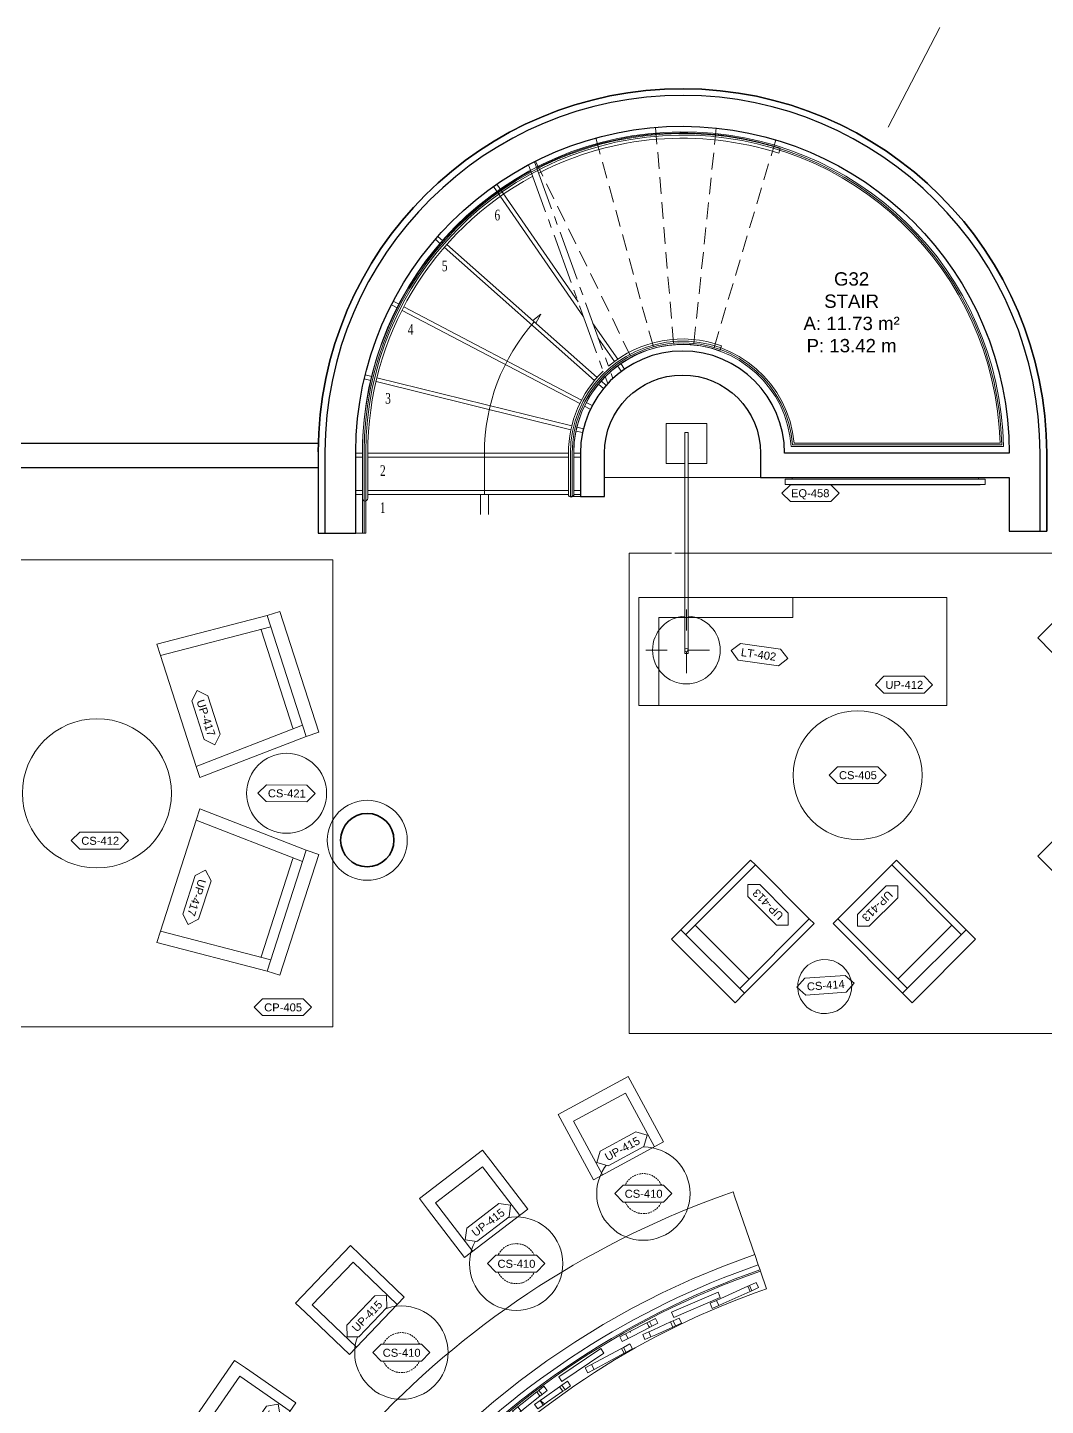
# Model space of a CAD drawing. Header units: centimetres. Extents: x 118932 to 154602, y -32682 to -23521.
# Drawn here: x 135339 to 136103, y -28745 to -27712 of the extents above; entities that cross this region are included whole.
import ezdxf

# ---------------------------------------------------------------- set-up
doc = ezdxf.new("R2010")
doc.units = ezdxf.units.CM
doc.header["$LTSCALE"] = 50
doc.header["$MEASUREMENT"] = 0
for name, pattern in [('CENTER2', [1.125, 0.75, -0.125, 0.125, -0.125]), ('Dash', [6.35, 3.175, -3.175]), ('HIDDEN', [0.375, 0.25, -0.125]), ('IMPORT-HIDDEN _11_', [3.75, 2.5, -1.25])]:
    doc.linetypes.add(name, pattern=pattern)
for name, color, linetype, lineweight, true_color in [('GEN_00_BL_Yazı', 7, 'Continuous', 0, 0x4f5250), ('GEN_00_BL_Ölçü Dış', 7, 'Continuous', 5, 0x766a5e), ('GEN_01_TA_Kolon', 7, 'Continuous', 35, 0xd05d28), ('GEN_01_TA_Merdiven', 7, 'Continuous', 13, 0x816183), ('GEN_02_TF_Aydınlatma', 7, 'Continuous', 9, 0xf6a950), ('GEN_02_TF_Islak Hacim', 7, 'Continuous', 5, 0x007cb0), ('GEN_02_TF_Mobilya', 7, 'Continuous', 5, 0x745e3d), ('GEN_05_ML_Alçıpan_giydirme', 7, 'Continuous', 18, 0x7ebab5), ('GEN_05_ML_Kompozit Panel', 7, 'Continuous', 9, 0x7f8274), ('GEN_06_GR_İnce', 7, 'Continuous', 13, 0xb0b0a9), ('KALACAK DUVARLAR', 7, 'Continuous', 30, 0x005387), ('ÖRÜLECEK DUVARLAR', 7, 'Continuous', 30, 0xfaca30)]:
    doc.layers.add(name, color=color, linetype=linetype, lineweight=lineweight, true_color=true_color)
doc.layers.add('GEN_02_TF_Halı', color=7, linetype='Continuous', lineweight=5, true_color=0x903373, transparency=0.8)
doc.styles.add('ARIAL', font='arial.ttf')
doc.styles.add('Arial_6', font='arial.ttf', dxfattribs={"height": 59.5325})
doc.styles.add('Times', font='times.ttf', dxfattribs={"width": 0.7})

# ---------------------------------------------------------------- blocks, each defined once
blk = doc.blocks.new('A$C2D1B6976')
at = {"layer": 'GEN_01_TA_Merdiven', "linetype": 'IMPORT-HIDDEN _11_', "ltscale": 0.1}
for p, q in [((30277.6, 10683), (30291.5, 10515.1)), ((30323.1, 10682.6), (30305.7, 10514.9)), ((30232.8, 10675.1), (30277.5, 10512.6)), ((30367.7, 10673.7), (30319.7, 10512.2)), ((30187.5, 10657.6), (30261.5, 10506.2))]:
    blk.add_line(p, q, dxfattribs=at)
at = {"layer": 'GEN_01_TA_Merdiven'}
for p, q in [((30371.1, 10667.4), (30370, 10663.6)), ((30158.6, 10640.5), (30219.5, 10552.2)), ((30156.1, 10638.8), (30223.5, 10541.1)), ((30112.4, 10599.1), (30116.1, 10595.7)), ((30114.3, 10601.3), (30118.1, 10598)), ((30119.1, 10593.1), (30231.8, 10493.2)), ((30121.1, 10595.3), (30233.7, 10495.5)), ((30079.4, 10550), (30083.8, 10547.7)), ((30080.8, 10552.7), (30085.2, 10550.4)), ((30088.8, 10548.5), (30222, 10478.6)), ((30087.4, 10545.8), (30220.7, 10475.9)), ((30230.6, 10536.1), (30249.2, 10509.2)), ((30234.6, 10525), (30246.7, 10507.5)), ((30327, 10519.2), (30325.8, 10515.4)), ((30251.4, 10505.9), (30254.3, 10501.8)), ((30059.8, 10497.4), (30064.7, 10496.2)), ((30068.6, 10495.3), (30214.7, 10459.3)), ((30249, 10504.2), (30251.9, 10500)), ((30059.1, 10494.5), (30064, 10493.3)), ((30067.9, 10492.4), (30214, 10456.3)), ((30234.8, 10490.6), (30238.5, 10487.3)), ((30236.7, 10492.9), (30240.5, 10489.6)), ((30225.6, 10476.7), (30230, 10474.4)), ((30224.2, 10474), (30228.6, 10471.7)), ((30217.9, 10455.4), (30222.8, 10454.2)), ((30218.6, 10458.3), (30223.4, 10457.1)), ((30052.7, 10438.8), (30057.7, 10438.8)), ((30052.7, 10435.8), (30057.7, 10435.8)), ((30057.7, 10438.8), (30057.7, 10404.8)), ((30061.7, 10438.8), (30212.2, 10438.8)), ((30061.7, 10438.8), (30061.7, 10405)), ((30061.7, 10435.8), (30212.2, 10435.8)), ((30149.2, 10438.8), (30149.2, 10407.8)), ((30212.2, 10438.8), (30212.2, 10407.8)), ((30216.2, 10438.8), (30221.2, 10438.8)), ((30216.2, 10438.8), (30216.2, 10407.8)), ((30216.2, 10435.8), (30221.2, 10435.8)), ((30052.7, 10410.8), (30057.7, 10410.8)), ((30052.7, 10407.8), (30057.7, 10407.8)), ((30061.7, 10410.8), (30212.2, 10410.8)), ((30061.7, 10407.8), (30212.2, 10407.8)), ((30146.2, 10407.8), (30146.2, 10392.8)), ((30152.2, 10407.8), (30152.2, 10392.8)), ((30216.2, 10410.8), (30221.2, 10410.8)), ((30216.2, 10407.8), (30221.2, 10407.8))]:
    blk.add_line(p, q, dxfattribs=at)
at = {"layer": 'GEN_01_TA_Merdiven', "linetype": 'CENTER2'}
for p, q in [((30182.3, 10655), (30241.7, 10490.9)), ((30186.8, 10657.3), (30245.6, 10494.8))]:
    blk.add_line(p, q, dxfattribs=at)
at = {"layer": 'GEN_01_TA_Merdiven'}
blk.add_lwpolyline([(30185.5, 10538.3), (30187.7, 10536.3), (30191.6, 10542.9)], close=True, dxfattribs=at)
for centre, radius, start, end in [((30297.8, 10438.8), 240.1, 72.2174, 117.0674), ((30297.8, 10438.8), 236.1, 72.197, 117.1901), ((30297.8, 10438.8), 240.1, 118.272, 180), ((30297.8, 10438.8), 236.1, 118.4154, 180), ((30297.8, 10438.8), 148.6, 138.4615, 180), ((30297.8, 10438.8), 85.6, 70.0385, 130.455), ((30297.8, 10438.8), 81.6, 69.8723, 131.5143), ((30297.8, 10438.8), 85.6, 134.0775, 180), ((30297.8, 10438.8), 81.6, 135.3475, 180), ((30059.7, 10404.9), 2, 183.1011, 3.1011), ((30214.2, 10407.8), 2, 180, 0)]:
    blk.add_arc(centre, radius, start, end, dxfattribs=at)
at = {"layer": 'GEN_06_GR_İnce'}
for p, q in [((29734.6, 10446.2), (30024.6, 10446.2)), ((30356.3, 10420.5), (30239.2, 10420.5))]:
    blk.add_line(p, q, dxfattribs=at)
at = {"layer": 'GEN_01_TA_Merdiven', "style": 'Times', "width": 0.7}
for s, p in [('6', (30156.8, 10613.3)), ('5', (30117.3, 10575.2)), ('4', (30091.7, 10527.5)), ('3', (30074.8, 10475.9)), ('2', (30070.9, 10421.7)), ('1', (30070.8, 10393.9))]:
    blk.add_text(s, height=8, dxfattribs=at).set_placement(p)
blk = doc.blocks.new('LEVEL 0_A BLOK_KOLON')
at = {"layer": 'GEN_01_TA_Kolon'}
blk.add_circle((60450.1, 9170.6), 20, dxfattribs=at)
blk = doc.blocks.new('KALACAK DUVARLAR LEVEL 0 A BLOK')
at = {"layer": 'KALACAK DUVARLAR'}
blk.add_lwpolyline([(60959.7, 9402.1), (60959.7, 9460.7, 0.998137), (60413.3, 9461.7, -0.998137), (60959.7, 9460.7)], format="xyb", close=True, dxfattribs=at)
for points in [[(60954.7, 9402.1), (60954.7, 9460.7, 0.998137), (60418.3, 9461.7)], [(60441.5, 9461.7, -0.997962), (60931.6, 9460.7), (60763.1, 9460.7, 1), (60610, 9460.7), (60610, 9428.2), (60628, 9428.2), (60628, 9460.7, -1), (60745.1, 9460.7), (60745.1, 9442.4), (60931.6, 9442.4), (60931.6, 9402.1), (60959.7, 9402.1)]]:
    blk.add_lwpolyline(points, format="xyb", dxfattribs=at)
for points in [[(60413.3, 9461.7), (60413.3, 9400.7), (60418.3, 9400.7)], [(60418.3, 9461.7), (60418.3, 9400.7), (60441.5, 9400.7), (60441.5, 9461.7)]]:
    blk.add_lwpolyline(points, dxfattribs=at)
blk = doc.blocks.new('FFE Tag-Multi-MSD - FFE Tag-Multi-MSD-8152404-TYPE A-01 - FURNITURE PLAN')
blk.add_wipeout([(-8.76, 0), (-6.19, 2.57), (6.19, 2.57), (8.76, 0), (6.19, -2.57), (-6.19, -2.57)]).dxf.layer = 'GEN_00_BL_Yazı'
at = {"layer": 'GEN_00_BL_Yazı'}
for p, q in [((-8.76, 0), (-6.19, 2.57)), ((-8.76, 0), (-6.19, -2.57)), ((6.19, 2.57), (-6.19, 2.57)), ((8.76, 0), (6.19, 2.57)), ((8.76, 0), (6.19, -2.57)), ((-6.19, -2.57), (6.19, -2.57))]:
    blk.add_line(p, q, dxfattribs=at)
blk = doc.blocks.new('CS-410_BanquetteTable_70(R)x75(H)')
at = {"layer": 'GEN_02_TF_Mobilya', "linetype": 'HIDDEN'}
blk.add_circle((7, 10), 150, dxfattribs=at)
at = {"layer": 'GEN_00_BL_Yazı', "xscale": 24.48801272789197, "yscale": 24.48801272789197, "zscale": 24.48801272789197}
blk.add_blockref('FFE Tag-Multi-MSD - FFE Tag-Multi-MSD-8152404-TYPE A-01 - FURNITURE PLAN', (7, 10), dxfattribs=at)
at = {"layer": 'GEN_02_TF_Mobilya'}
blk.add_circle((7, 10), 350, dxfattribs=at)
at = {"layer": 'GEN_00_BL_Yazı', "insert": (-133, 39), "char_height": 60, "attachment_point": 1, "style": 'Arial_6'}
blk.add_mtext('CS-410', dxfattribs=at)
blk = doc.blocks.new('CS-412_CoffeeTable_112(R)x40(H)')
at = {"layer": 'GEN_00_BL_Yazı', "xscale": 24.48801272789169, "yscale": 24.48801272789169, "zscale": 24.48801272789169, "rotation": 270}
blk.add_blockref('FFE Tag-Multi-MSD - FFE Tag-Multi-MSD-8152404-TYPE A-01 - FURNITURE PLAN', (-355, -22), dxfattribs=at)
at = {"layer": 'GEN_02_TF_Mobilya'}
for start, end in [(0, 180), (180, 0)]:
    blk.add_arc((0, 0), 559, start, end, dxfattribs=at)
at = {"layer": 'GEN_00_BL_Yazı', "insert": (-326, 118), "char_height": 60, "attachment_point": 1, "rotation": 270, "style": 'Arial_6'}
blk.add_mtext('CS-412', dxfattribs=at)
blk = doc.blocks.new('CS-421_SideTable_60(R)x60(H)')
at = {"layer": 'GEN_00_BL_Yazı', "xscale": 24.48801272789196, "yscale": 24.48801272789196, "zscale": 24.48801272789196, "rotation": 359.632323102006}
blk.add_blockref('FFE Tag-Multi-MSD - FFE Tag-Multi-MSD-8152404-TYPE A-01 - FURNITURE PLAN', (0, 0), dxfattribs=at)
blk.add_circle((0, 0), 300)
at = {"layer": 'GEN_00_BL_Yazı', "insert": (-140, 30), "char_height": 60, "attachment_point": 1, "rotation": 359.6323, "style": 'Arial_6'}
blk.add_mtext('CS-421', dxfattribs=at)
blk = doc.blocks.new('UP-417_ArmChair')
at = {"layer": 'GEN_02_TF_Mobilya'}
for p, q in [((-526, 502), (-437, 502)), ((-476, -352), (-526, 502)), ((-437, 502), (437, 502)), ((-437, 502), (-387, -352)), ((387, -352), (437, 502)), ((437, 502), (526, 502)), ((526, 502), (476, -352)), ((-387, -275), (387, -275)), ((476, -352), (-476, -352)), ((-476, -352), (-476, -452)), ((476, -452), (476, -352)), ((-476, -452), (476, -452))]:
    blk.add_line(p, q, dxfattribs=at)
at = {"layer": 'GEN_00_BL_Yazı', "xscale": 24.48801272789224, "yscale": 24.48801272789224, "zscale": 24.48801272789224, "rotation": 180}
blk.add_blockref('FFE Tag-Multi-MSD - FFE Tag-Multi-MSD-8152404-TYPE A-01 - FURNITURE PLAN', (-112, 320), dxfattribs=at)
at = {"layer": 'GEN_00_BL_Yazı', "insert": (28, 291), "char_height": 60, "attachment_point": 1, "rotation": 180, "style": 'Arial_6'}
blk.add_mtext('UP-417', dxfattribs=at)
blk = doc.blocks.new('UP-413_LoungeChair')
at = {"layer": 'GEN_02_TF_Mobilya'}
for p, q in [((-337, 419), (-286, 419)), ((-337, -319), (-337, 419)), ((-286, 419), (286, 419)), ((-286, 419), (-286, -319)), ((286, 419), (337, 419)), ((286, -319), (286, 419)), ((337, 419), (337, -319)), ((-286, -219), (286, -219)), ((337, -319), (-337, -319)), ((-337, -319), (-337, -419)), ((337, -419), (337, -319)), ((-337, -419), (337, -419))]:
    blk.add_line(p, q, dxfattribs=at)
at = {"layer": 'GEN_00_BL_Yazı', "xscale": 24.48801272789196, "yscale": 24.48801272789196, "zscale": 24.48801272789196, "rotation": 180}
blk.add_blockref('FFE Tag-Multi-MSD - FFE Tag-Multi-MSD-8152404-TYPE A-01 - FURNITURE PLAN', (-7, 275), dxfattribs=at)
at = {"layer": 'GEN_00_BL_Yazı', "insert": (133, 246), "char_height": 60, "attachment_point": 1, "rotation": 180, "style": 'Arial_6'}
blk.add_mtext('UP-413', dxfattribs=at)
blk = doc.blocks.new('CS-414_SideTable')
at = {"layer": 'GEN_00_BL_Yazı', "xscale": 24.48801272789196, "yscale": 24.48801272789196, "zscale": 24.48801272789196, "rotation": 180}
blk.add_blockref('FFE Tag-Multi-MSD - FFE Tag-Multi-MSD-8152404-TYPE A-01 - FURNITURE PLAN', (-7, -10), dxfattribs=at)
at = {"layer": 'GEN_02_TF_Mobilya'}
for start, end in [(0, 180), (180, 0)]:
    blk.add_arc((0, 0), 203, start, end, dxfattribs=at)
at = {"layer": 'GEN_00_BL_Yazı', "insert": (133, -39), "char_height": 60, "attachment_point": 1, "rotation": 180, "style": 'Arial_6'}
blk.add_mtext('CS-414', dxfattribs=at)
blk = doc.blocks.new('UP-418_LoungeChair')
at = {"layer": 'GEN_02_TF_Mobilya'}
for p, q in [((-349, 400), (-311, 400)), ((-349, -250), (-349, 400)), ((-311, 400), (311, 400)), ((-311, 400), (-311, -250)), ((311, 400), (349, 400)), ((311, -250), (311, 400)), ((349, 400), (349, -250)), ((-311, -150), (311, -150)), ((349, -250), (-349, -250)), ((-349, -250), (-349, -400)), ((349, -400), (349, -250)), ((-349, -400), (349, -400))]:
    blk.add_line(p, q, dxfattribs=at)
at = {"layer": 'GEN_00_BL_Yazı', "xscale": -24.48801272789196, "yscale": 24.48801272789196, "zscale": 24.48801272789196, "rotation": 180}
blk.add_blockref('FFE Tag-Multi-MSD - FFE Tag-Multi-MSD-8152404-TYPE A-01 - FURNITURE PLAN', (27, 135), dxfattribs=at)
at = {"layer": 'GEN_00_BL_Yazı', "insert": (-113, 106), "char_height": 60, "attachment_point": 7, "style": 'Arial_6'}
blk.add_mtext('UP-418', dxfattribs=at)
blk = doc.blocks.new('UP-415_BanquetteChair')
at = {"layer": 'GEN_02_TF_Mobilya'}
for p, q in [((-298, -179), (-298, 279)), ((298, 279), (298, -179)), ((-298, -179), (-298, -279)), ((222, -179), (-222, -179)), ((298, -279), (298, -179)), ((-298, -279), (298, -279))]:
    blk.add_line(p, q, dxfattribs=at)
at = {"layer": 'GEN_00_BL_Yazı', "xscale": 24.48801272789197, "yscale": 24.48801272789197, "zscale": 24.48801272789197, "rotation": 180}
blk.add_blockref('FFE Tag-Multi-MSD - FFE Tag-Multi-MSD-8152404-TYPE A-01 - FURNITURE PLAN', (0, 176), dxfattribs=at)
at = {"layer": 'GEN_02_TF_Mobilya'}
for p, q in [((-298, 279), (298, 279)), ((-222, 279), (-222, -179)), ((222, -179), (222, 279))]:
    blk.add_line(p, q, dxfattribs=at)
at = {"layer": 'GEN_00_BL_Yazı', "insert": (140, 147), "char_height": 60, "attachment_point": 1, "rotation": 180, "style": 'Arial_6'}
blk.add_mtext('UP-415', dxfattribs=at)
blk = doc.blocks.new('UP-412_Chaise_231.14(W)x81.28(D)')
at = {"layer": 'GEN_02_TF_Mobilya'}
blk.add_lwpolyline([(-216, 0), (-216, 66), (-115.5, 66), (-115.5, 81)], dxfattribs=at)
at = {"layer": 'GEN_00_BL_Yazı', "xscale": 2.448801272789196, "yscale": 2.448801272789196, "zscale": 2.448801272789196}
blk.add_blockref('FFE Tag-Multi-MSD - FFE Tag-Multi-MSD-8152404-TYPE A-01 - FURNITURE PLAN', (-32.1, 15.6), dxfattribs=at)
at = {"layer": 'GEN_02_TF_Mobilya'}
blk.add_lwpolyline([(0, 0), (-231, 0), (-231, 81), (0, 81)], close=True, dxfattribs=at)
at = {"layer": 'GEN_00_BL_Yazı', "insert": (-46.1, 18.5), "char_height": 6, "attachment_point": 1, "style": 'Arial_6'}
blk.add_mtext('UP-412', dxfattribs=at)
blk = doc.blocks.new('EQ 458 YAZISI')
at = {"layer": 'GEN_00_BL_Yazı', "xscale": 2.448801272789174, "yscale": 2.448801272789174, "zscale": 2.448801272789174, "rotation": 134.9999999996557}
blk.add_blockref('FFE Tag-Multi-MSD - FFE Tag-Multi-MSD-8152404-TYPE A-01 - FURNITURE PLAN', (-6.3, 15.2), dxfattribs=at)
at = {"layer": 'GEN_00_BL_Yazı', "insert": (-5.5, 15.6), "char_height": 6, "attachment_point": 5, "rotation": 135, "style": 'Arial_6'}
blk.add_mtext('EQ-458', dxfattribs=at)
blk = doc.blocks.new('EQ-458_TV 80_12891363-BarLounge')
at = {"layer": 'GEN_02_TF_Mobilya'}
for p, q in [((756.35, 0), (-642.05, 0)), ((-642.05, 0), (-642.05, -11.9)), ((756.35, -11.9), (756.35, 0)), ((-642.05, -11.9), (-692.85, -11.9)), ((-692.85, -11.9), (-692.85, -50)), ((-692.85, -50), (-654.75, -50)), ((-654.75, -50), (-654.75, -53.175)), ((-654.75, -50), (769.05, -50)), ((-654.75, -53.175), (769.05, -53.175)), ((-642.05, -11.9), (756.35, -11.9)), ((807.15, -11.9), (756.35, -11.9)), ((769.05, -53.175), (769.05, -50)), ((769.05, -50), (807.15, -50)), ((807.15, -50), (807.15, -11.9))]:
    blk.add_line(p, q, dxfattribs=at)
at = {"layer": 'GEN_02_TF_Mobilya', "color": 5, "lineweight": 30, "xscale": 9.999999999999972, "yscale": 9.999999999999972, "zscale": 9.999999999999972, "rotation": 225.0000000003442}
blk.add_blockref('EQ 458 YAZISI', (-654.75, -53.175), dxfattribs=at)
blk = doc.blocks.new('CS-405_CoffeTable_R96.5x40(H)')
at = {"layer": 'GEN_00_BL_Yazı', "xscale": 24.48801272789196, "yscale": 24.48801272789196, "zscale": 24.48801272789196, "rotation": 315.0000000000002}
blk.add_blockref('FFE Tag-Multi-MSD - FFE Tag-Multi-MSD-8152404-TYPE A-01 - FURNITURE PLAN', (12, 2), dxfattribs=at)
blk.add_circle((12, 2), 483)
at = {"layer": 'GEN_00_BL_Yazı', "insert": (-66, 122), "char_height": 60, "attachment_point": 1, "rotation": 315, "style": 'Arial_6'}
blk.add_mtext('CS-405', dxfattribs=at)
blk = doc.blocks.new('CP-405_360(W)x350(D)x2')
at = {"layer": 'GEN_00_BL_Yazı', "xscale": 2.448801272789196, "yscale": 2.448801272789196, "zscale": 2.448801272789196}
blk.add_blockref('FFE Tag-Multi-MSD - FFE Tag-Multi-MSD-8152404-TYPE A-01 - FURNITURE PLAN', (0, 0), dxfattribs=at)
at = {"layer": 'GEN_00_BL_Yazı', "insert": (-14, 2.9), "char_height": 6, "attachment_point": 1, "style": 'Arial_6'}
blk.add_mtext('CP-405', dxfattribs=at)
blk = doc.blocks.new('FP_2-BAR LOUNGE - FURNITURE PLAN')
at = {"layer": 'GEN_02_TF_Islak Hacim', "lineweight": 5}
for p, q in [((-1768, -5834), (-1767, -5835)), ((-1767, -5835), (-1767, -5836)), ((-1767, -5836), (-1767, -5837)), ((-1767, -5837), (-1766, -5838)), ((-1766, -5838), (-1766, -5840)), ((-1766, -5840), (-1766, -5841)), ((-1766, -5841), (-1766, -5842))]:
    blk.add_line(p, q, dxfattribs=at)
blk = doc.blocks.new('FP_3-BAR LOUNGE - FURNITURE PLAN')
at = {"layer": 'GEN_02_TF_Islak Hacim', "lineweight": 5}
for p, q in [((-1893, -5756), (-1893, -5757)), ((-1893, -5757), (-1893, -5759)), ((-1893, -5759), (-1892, -5760)), ((-1892, -5760), (-1892, -5761)), ((-1892, -5761), (-1892, -5763)), ((-1892, -5763), (-1892, -5764)), ((-1892, -5764), (-1892, -5765)), ((-1892, -5765), (-1891, -5766)), ((-1891, -5766), (-1891, -5768)), ((-1891, -5768), (-1891, -5769))]:
    blk.add_line(p, q, dxfattribs=at)
blk = doc.blocks.new('FP_4-BAR LOUNGE - FURNITURE PLAN')
at = {"layer": 'GEN_02_TF_Islak Hacim', "lineweight": 5}
for p, q in [((-436, -5994), (-436, -5995)), ((-436, -5995), (-436, -5997)), ((-436, -5997), (-435, -5998)), ((-435, -5998), (-435, -6000)), ((-435, -6000), (-435, -6001)), ((-435, -6001), (-435, -6003)), ((-435, -6003), (-435, -6004)), ((-435, -6004), (-434, -6006)), ((-434, -6006), (-434, -6007)), ((-434, -6007), (-434, -6009)), ((-434, -6009), (-434, -6010)), ((-434, -6010), (-434, -6012)), ((-434, -6012), (-434, -6013)), ((-434, -6013), (-434, -6015)), ((-434, -6015), (-434, -6016)), ((-434, -6016), (-434, -6018)), ((-434, -6018), (-434, -6020)), ((-434, -6020), (-433, -6021)), ((-433, -6030), (-434, -6032)), ((-434, -6032), (-434, -6033)), ((-434, -6033), (-434, -6035)), ((-434, -6035), (-434, -6036)), ((-433, -6021), (-433, -6023)), ((-433, -6023), (-433, -6024)), ((-433, -6024), (-433, -6026)), ((-433, -6026), (-433, -6027)), ((-433, -6027), (-433, -6029)), ((-433, -6029), (-433, -6030))]:
    blk.add_line(p, q, dxfattribs=at)
blk = doc.blocks.new('FP_5-BAR LOUNGE - FURNITURE PLAN')
at = {"layer": 'GEN_02_TF_Islak Hacim', "lineweight": 5}
for p, q in [((-933, -5929), (-933, -5930)), ((-933, -5930), (-933, -5931)), ((-933, -5931), (-932, -5933)), ((-932, -5933), (-932, -5934)), ((-932, -5934), (-932, -5935)), ((-932, -5935), (-932, -5936)), ((-932, -5936), (-931, -5937)), ((-931, -5937), (-931, -5939)), ((-931, -5939), (-931, -5940)), ((-931, -5940), (-931, -5941)), ((-931, -5941), (-931, -5942)), ((-931, -5942), (-930, -5943)), ((-930, -5967), (-931, -5968)), ((-931, -5968), (-931, -5969)), ((-931, -5969), (-931, -5970)), ((-930, -5943), (-930, -5945)), ((-930, -5945), (-930, -5946)), ((-930, -5946), (-930, -5947)), ((-930, -5947), (-930, -5948)), ((-930, -5948), (-930, -5949)), ((-930, -5949), (-930, -5951)), ((-930, -5951), (-930, -5952)), ((-930, -5952), (-930, -5953)), ((-930, -5953), (-930, -5954)), ((-930, -5954), (-930, -5955)), ((-930, -5955), (-930, -5956)), ((-930, -5956), (-930, -5958)), ((-930, -5958), (-930, -5959)), ((-930, -5959), (-930, -5960)), ((-930, -5960), (-930, -5961)), ((-930, -5961), (-930, -5962)), ((-930, -5962), (-930, -5963)), ((-930, -5963), (-930, -5964)), ((-930, -5964), (-930, -5966)), ((-930, -5966), (-930, -5967))]:
    blk.add_line(p, q, dxfattribs=at)
blk = doc.blocks.new('FP_6-BAR LOUNGE - FURNITURE PLAN')
at = {"layer": 'GEN_02_TF_Islak Hacim', "lineweight": 5}
for p, q in [((2145, -5652), (2146, -5653)), ((2146, -5653), (2146, -5654)), ((2146, -5654), (2147, -5655)), ((2147, -5655), (2147, -5656)), ((2147, -5656), (2148, -5657)), ((2148, -5657), (2149, -5658))]:
    blk.add_line(p, q, dxfattribs=at)
blk = doc.blocks.new('FP_8-BAR LOUNGE - FURNITURE PLAN')
at = {"layer": 'GEN_02_TF_Islak Hacim', "lineweight": 5}
for p, q in [((233, -6035), (233, -6037)), ((233, -6037), (233, -6038)), ((233, -6038), (234, -6040))]:
    blk.add_line(p, q, dxfattribs=at)
blk = doc.blocks.new('koltuk restaurant')
at = {"layer": 'GEN_02_TF_Mobilya'}
for p, q in [((-25.1, 72.7), (-23.7, 68.7)), ((-23.7, 68.7), (-8.9, 25.6)), ((-8.9, 25.7), (-6.2, 18)), ((-6.2, 18), (-4.9, 14.2)), ((-4.9, 14.2), (-4.6, 13.2)), ((-4.6, 13.2), (0, 0)), ((-34.2, -7.1), (-14.1, 1.9)), ((-14.1, 1.9), (-12.8, 2.4)), ((-14.1, 1.9), (-12.4, -2)), ((-7.7, 4.7), (-12.8, 2.5)), ((-12.8, 2.5), (-11.1, -1.4)), ((-11.1, -1.4), (-6, 0.9)), ((-6, 0.9), (-7.7, 4.7)), ((-36.3, -2.5), (-71.2, -17.5)), ((-69.6, -21.4), (-34.7, -6.4)), ((-37.6, -8.6), (-42.4, -10.8)), ((-37.6, -8.6), (-34.2, -7.1)), ((-35.9, -12.4), (-37.6, -8.6)), ((-34.7, -6.4), (-36.3, -2.5)), ((-12.4, -2), (-32.5, -10.9)), ((-11.1, -1.4), (-12.4, -2)), ((-71.2, -17.5), (-69.6, -21.4)), ((-42.4, -10.8), (-40.7, -14.6)), ((-40.7, -14.6), (-35.9, -12.4)), ((-32.5, -10.9), (-35.9, -12.5)), ((-102.1, -31.8), (-89.7, -25.4)), ((-87.8, -28.9), (-100.3, -35.4)), ((-89.7, -25.4), (-87.9, -24.5)), ((-87.8, -28.9), (-89.7, -25.4)), ((-88.4, -32.2), (-84.7, -30.6)), ((-83.4, -22.2), (-87.9, -24.5)), ((-87.9, -24.5), (-86.1, -28)), ((-86.1, -28), (-87.8, -28.9)), ((-86.1, -28), (-81.6, -25.7)), ((-84.7, -30.6), (-72, -24.8)), ((-81.6, -25.7), (-83.4, -22.2)), ((-70.2, -28.7), (-83, -34.4)), ((-72, -24.8), (-70.1, -24)), ((-72, -24.8), (-70.2, -28.7)), ((-68.4, -27.8), (-70.2, -28.7)), ((-65.6, -22), (-70.1, -24)), ((-70.1, -24), (-68.4, -27.8)), ((-68.4, -27.8), (-63.9, -25.8)), ((-63.9, -25.8), (-65.6, -22)), ((-105.7, -33.7), (-110.1, -36)), ((-110.1, -36), (-108.3, -39.5)), ((-108.3, -39.5), (-103.8, -37.2)), ((-102.5, -41.3), (-107.4, -43.9)), ((-105.7, -33.7), (-102.1, -31.8)), ((-103.8, -37.2), (-105.7, -33.7)), ((-100.3, -35.4), (-103.8, -37.2)), ((-100.5, -45), (-102.5, -41.3)), ((-88.4, -32.2), (-92.9, -34.2)), ((-92.9, -34.2), (-91.2, -38)), ((-91.2, -38), (-86.7, -36)), ((-86.7, -36), (-88.4, -32.2)), ((-83, -34.4), (-86.7, -36)), ((-124.4, -44.7), (-155.9, -66)), ((-153.5, -69.5), (-122.1, -48.1)), ((-128.1, -54.9), (-108.7, -44.6)), ((-106.7, -48.3), (-126.1, -58.6)), ((-122.1, -48.1), (-124.4, -44.7)), ((-108.7, -44.6), (-107.4, -43.9)), ((-108.7, -44.6), (-106.7, -48.3)), ((-107.4, -43.9), (-105.4, -47.6)), ((-105.5, -47.6), (-106.7, -48.3)), ((-105.4, -47.6), (-100.5, -45)), ((-131.3, -56.7), (-136, -59.2)), ((-136, -59.2), (-134.1, -62.9)), ((-134.1, -62.9), (-129.4, -60.4)), ((-131.4, -56.7), (-128.1, -54.9)), ((-129.4, -60.4), (-131.3, -56.7)), ((-126.1, -58.6), (-129.4, -60.4)), ((-155.9, -66), (-153.5, -69.5)), ((-155.2, -73.4), (-153.5, -72.2)), ((-149.4, -69.3), (-153.5, -72.2)), ((-153.5, -72.2), (-151.1, -75.6)), ((-147, -72.8), (-149.4, -69.3)), ((-183.4, -86), (-172.4, -77.3)), ((-170, -80.4), (-181, -89.1)), ((-172.4, -77.3), (-170.9, -76.1)), ((-170, -80.4), (-172.4, -77.3)), ((-167, -73), (-170.9, -76.1)), ((-170.9, -76.1), (-168.4, -79.2)), ((-168.4, -79.2), (-170, -80.4)), ((-169.9, -83.7), (-166.6, -81.4)), ((-168.4, -79.2), (-164.5, -76.1)), ((-164.5, -76.1), (-167, -73)), ((-166.6, -81.4), (-155.2, -73.4)), ((-152.8, -76.8), (-164.2, -84.8)), ((-155.2, -73.4), (-152.8, -76.8)), ((-151.1, -75.6), (-152.8, -76.8)), ((-151.1, -75.6), (-147, -72.8)), ((-186.6, -88.5), (-190.5, -91.6)), ((-190.5, -91.6), (-188, -94.7)), ((-188, -94.7), (-184.1, -91.6)), ((-186.6, -88.5), (-183.4, -86)), ((-184.1, -91.6), (-186.6, -88.5)), ((-181, -89.1), (-184.1, -91.6)), ((-169.9, -83.7), (-174, -86.6)), ((-174, -86.6), (-171.6, -90)), ((-171.6, -90), (-167.5, -87.1)), ((-167.5, -87.1), (-169.9, -83.7)), ((-164.2, -84.8), (-167.5, -87.1)), ((-200.8, -100.4), (-228.5, -126.5)), ((-205.8, -112.8), (-188.7, -98.9)), ((-186.1, -102.2), (-203.2, -116.1)), ((-197.9, -103.5), (-200.8, -100.4)), ((-188.7, -98.9), (-187.6, -98)), ((-188.7, -98.9), (-186.1, -102.2)), ((-183.3, -94.5), (-187.6, -98)), ((-187.6, -98), (-185, -101.3)), ((-185, -101.3), (-186.1, -102.2)), ((-185, -101.3), (-180.7, -97.8)), ((-180.7, -97.8), (-183.3, -94.5)), ((-225.6, -129.5), (-197.9, -103.5)), ((-208.7, -115.2), (-205.8, -112.8)), ((-208.7, -115.1), (-212.8, -118.5)), ((-212.8, -118.5), (-210.1, -121.7)), ((-210.1, -121.7), (-206, -118.4)), ((-206, -118.4), (-208.7, -115.1)), ((-203.2, -116.1), (-206, -118.4)), ((-236.7, -143.3), (-226.6, -133.6)), ((-228.5, -126.5), (-225.6, -129.5)), ((-226.6, -133.6), (-225.2, -132.2)), ((-226.6, -133.6), (-223.7, -136.6)), ((-221.6, -128.7), (-225.2, -132.2)), ((-225.2, -132.2), (-222.3, -135.2)), ((-222.3, -135.2), (-218.7, -131.7)), ((-218.7, -131.7), (-221.6, -128.7)), ((-252.6, -150.5), (-243.1, -140.2)), ((-240.2, -142.9), (-249.7, -153.2)), ((-243.1, -140.2), (-241.7, -138.7)), ((-240.2, -142.9), (-243.1, -140.2)), ((-238.4, -135), (-241.7, -138.7)), ((-241.7, -138.7), (-238.8, -141.4)), ((-238.8, -141.4), (-240.2, -142.9)), ((-239.6, -146.1), (-236.7, -143.3)), ((-238.8, -141.4), (-235.4, -137.7)), ((-235.4, -137.7), (-238.4, -135)), ((-223.7, -136.6), (-233.8, -146.3)), ((-222.3, -135.2), (-223.7, -136.6)), ((-255.3, -153.4), (-258.7, -157.1)), ((-255.3, -153.4), (-252.6, -150.5)), ((-252.4, -156.1), (-255.3, -153.4)), ((-249.7, -153.2), (-252.4, -156.1)), ((-239.6, -146.1), (-243.2, -149.6)), ((-243.2, -149.6), (-240.3, -152.6)), ((-240.3, -152.6), (-236.7, -149.1)), ((-236.7, -149.1), (-239.6, -146.1)), ((-233.8, -146.3), (-236.7, -149.1)), ((-270.5, -180.5), (-255.8, -164.1)), ((-258.7, -157.1), (-255.8, -159.8)), ((-255.8, -159.8), (-252.4, -156.1)), ((-255.8, -164.1), (-254.8, -163)), ((-255.8, -164.1), (-252.7, -166.9)), ((-251.1, -158.9), (-254.8, -163)), ((-254.8, -163), (-251.7, -165.8)), ((-251.7, -165.8), (-248, -161.7)), ((-248, -161.7), (-251.1, -158.9)), ((-272.5, -168.1), (-294.8, -198.9)), ((-291.4, -201.4), (-269.2, -170.6)), ((-269.2, -170.6), (-272.5, -168.1)), ((-252.7, -166.9), (-267.4, -183.3)), ((-251.7, -165.8), (-252.7, -166.9)), ((-272.9, -183.2), (-276.5, -187.2)), ((-273, -183.2), (-270.5, -180.5)), ((-269.8, -186), (-272.9, -183.2)), ((-267.4, -183.3), (-269.9, -186)), ((-276.5, -187.2), (-273.4, -190)), ((-273.4, -190), (-269.8, -186)), ((-299.6, -217.1), (-291.6, -205.6)), ((-294.8, -198.9), (-291.4, -201.4)), ((-291.6, -205.6), (-290.5, -203.9)), ((-291.6, -205.6), (-288.2, -208)), ((-287.6, -199.8), (-290.5, -203.9)), ((-290.5, -203.9), (-287, -206.3)), ((-287, -206.3), (-288.2, -208)), ((-284.2, -202.2), (-287.6, -199.8)), ((-287, -206.3), (-284.2, -202.2)), ((-313.8, -227.1), (-306.5, -215.2)), ((-306.5, -215.2), (-305.4, -213.5)), ((-303.1, -217.3), (-306.5, -215.2)), ((-302.8, -209.2), (-305.4, -213.5)), ((-305.4, -213.5), (-302.1, -215.6)), ((-302.1, -215.6), (-303.1, -217.3)), ((-299.4, -211.3), (-302.8, -209.2)), ((-302.1, -215.6), (-299.4, -211.3)), ((-288.2, -208), (-296.2, -219.5)), ((-315.9, -230.5), (-313.8, -227.1)), ((-303.1, -217.3), (-310.5, -229.2)), ((-301.9, -220.3), (-304.8, -224.4)), ((-304.8, -224.4), (-301.3, -226.8)), ((-301.9, -220.3), (-299.6, -217.1)), ((-298.5, -222.7), (-301.9, -220.3)), ((-301.3, -226.8), (-298.5, -222.7)), ((-296.2, -219.5), (-298.5, -222.7)), ((-315.9, -230.5), (-318.6, -234.8)), ((-318.6, -234.8), (-315.2, -236.9)), ((-312.6, -232.6), (-315.9, -230.5)), ((-315.2, -236.9), (-312.6, -232.6)), ((-310.8, -235.1), (-313.6, -239.8)), ((-310.5, -229.2), (-312.6, -232.6)), ((-307.2, -237.2), (-310.8, -235.1)), ((-310.1, -242), (-307.2, -237.2)), ((-325.7, -260), (-314.4, -241.1)), ((-310.8, -243.2), (-322.1, -262.1)), ((-314.4, -241.1), (-313.7, -239.9)), ((-314.4, -241.1), (-310.8, -243.2)), ((-313.6, -239.8), (-310.1, -242)), ((-310.1, -242), (-310.8, -243.2)), ((-328.7, -251.1), (-346.4, -284.7)), ((-342.7, -286.6), (-325, -253)), ((-325, -253), (-328.7, -251.1)), ((-327.6, -263.1), (-330.3, -267.7)), ((-330.3, -267.7), (-326.7, -269.8)), ((-327.6, -263.2), (-325.7, -260)), ((-324, -265.3), (-327.6, -263.1)), ((-326.7, -269.8), (-324, -265.3)), ((-322.1, -262.1), (-324, -265.3)), ((-346.4, -284.7), (-342.7, -286.6)), ((-342.3, -290.8), (-341.4, -289)), ((-339.2, -284.6), (-341.4, -289)), ((-341.4, -289), (-337.7, -290.9)), ((-335.5, -286.5), (-339.2, -284.6)), ((-337.7, -290.9), (-335.5, -286.5)), ((-352.9, -296), (-355, -300.6)), ((-349.3, -297.6), (-352.9, -296)), ((-351.3, -302.2), (-349.3, -297.6)), ((-348.7, -303.3), (-342.3, -290.8)), ((-338.6, -292.7), (-345, -305.2)), ((-342.3, -290.8), (-338.6, -292.7)), ((-337.7, -290.9), (-338.6, -292.7)), ((-361.4, -315.2), (-355.8, -302.4)), ((-352.1, -304), (-357.7, -316.8)), ((-355.8, -302.4), (-355, -300.6)), ((-352.1, -304), (-355.8, -302.4)), ((-355, -300.6), (-351.3, -302.2)), ((-350.5, -306.9), (-352.8, -311.3)), ((-351.3, -302.2), (-352.1, -304)), ((-350.5, -306.9), (-348.7, -303.3)), ((-346.8, -308.8), (-350.5, -306.9)), ((-349, -313.2), (-346.8, -308.8)), ((-345, -305.2), (-346.8, -308.8)), ((-363, -318.9), (-365, -323.5)), ((-363, -318.9), (-361.4, -315.2)), ((-359.3, -320.5), (-363, -318.9)), ((-357.7, -316.8), (-359.3, -320.5)), ((-352.8, -311.3), (-349, -313.2)), ((-368.5, -349.4), (-360, -329.2)), ((-365, -323.5), (-361.3, -325.1)), ((-361.3, -325.1), (-359.3, -320.5)), ((-360, -329.2), (-359.4, -327.9)), ((-360, -329.2), (-356.1, -330.8)), ((-357.3, -322.7), (-359.4, -327.8)), ((-359.4, -327.8), (-355.6, -329.4)), ((-353.4, -324.3), (-357.3, -322.7)), ((-355.6, -329.5), (-356.1, -330.8)), ((-355.6, -329.4), (-353.4, -324.3)), ((-370.8, -338.9), (-384.5, -374.3)), ((-380.6, -375.8), (-366.9, -340.4)), ((-366.9, -340.4), (-370.8, -338.9)), ((-356.1, -330.8), (-364.7, -351.1)), ((-370, -352.9), (-368.5, -349.4)), ((-364.7, -351.1), (-366.1, -354.5)), ((-370, -352.8), (-372, -357.7)), ((-372, -357.7), (-368.2, -359.4)), ((-366.1, -354.5), (-370, -352.8)), ((-368.2, -359.4), (-366.1, -354.5)), ((-377.4, -371.9), (-376.8, -370)), ((-375.4, -365.2), (-376.8, -370)), ((-376.8, -370), (-372.8, -371.2)), ((-371.4, -366.4), (-375.4, -365.2)), ((-372.8, -371.2), (-373.4, -373.1)), ((-372.8, -371.2), (-371.4, -366.4)), ((-449.5, -377.4), (-453.5, -376.2)), ((-405.7, -390.2), (-449.5, -377.4)), ((-384.5, -374.3), (-380.6, -375.8)), ((-381.3, -385.4), (-377.4, -371.9)), ((-377.4, -371.9), (-373.4, -373.1)), ((-373.4, -373.1), (-377.3, -386.5)), ((-397.9, -392.5), (-405.8, -390.2)), ((-382.4, -389.2), (-383.8, -394)), ((-382.4, -389.2), (-381.3, -385.4)), ((-378.4, -390.4), (-382.4, -389.2)), ((-379.8, -395.2), (-378.4, -390.4)), ((-377.3, -386.5), (-378.4, -390.4)), ((-394.1, -393.7), (-397.9, -392.5)), ((-393.2, -393.9), (-394.1, -393.7)), ((-379.7, -397.9), (-393.2, -393.9)), ((-383.8, -394), (-379.8, -395.2))]:
    blk.add_line(p, q, dxfattribs=at)
at = {"layer": 'GEN_02_TF_Mobilya', "flags": 128}
blk.add_lwpolyline([(-8.9, 25.7), (-32.4, 17), (-55.6, 7.4), (-78.4, -3.1), (-100.7, -14.5), (-122.5, -26.8), (-143.9, -40), (-164.7, -54), (-184.9, -68.8), (-204.6, -84.5), (-223.5, -100.9), (-241.8, -118), (-259.5, -135.9), (-276.3, -154.4), (-292.5, -173.7), (-307.8, -193.5), (-322.3, -213.9), (-336, -235), (-348.9, -256.5), (-360.9, -278.5), (-372, -301), (-382.2, -323.9), (-391.4, -347.3), (-399.8, -370.9), (-405.8, -390.2)], dxfattribs=at)
at = {"layer": 'GEN_02_TF_Mobilya'}
for radius, start, end in [(676.9, 109.0585, 163.6177), (619, 109.0585, 163.6177), (615, 109.0585, 139.5751), (614, 109.0585, 139.5675), (600, 109.0585, 163.6177), (615, 140.0513, 163.6177), (614, 141.8639, 144.3379), (614, 144.3477, 163.6177)]:
    blk.add_arc((195.9, -567.1), radius, start, end, dxfattribs=at)
at = {"layer": 'GEN_02_TF_Mobilya', "xscale": 0.1, "yscale": 0.1, "zscale": 0.1, "rotation": 226.3381196020983}
for name in ['FP_3-BAR LOUNGE - FURNITURE PLAN', 'FP_2-BAR LOUNGE - FURNITURE PLAN', 'FP_5-BAR LOUNGE - FURNITURE PLAN', 'FP_4-BAR LOUNGE - FURNITURE PLAN', 'FP_8-BAR LOUNGE - FURNITURE PLAN', 'FP_6-BAR LOUNGE - FURNITURE PLAN']:
    blk.add_blockref(name, (198.2, -563.1), dxfattribs=at)
blk = doc.blocks.new('UP-130 BAR SEAT')
blk.add_blockref('koltuk restaurant', (409.8, 351))
blk = doc.blocks.new('LT-402_FloorLamp')
at = {"layer": 'GEN_02_TF_Aydınlatma'}
for p, q in [((152, 1698), (-152, 1698)), ((-152, 1698), (-152, 1398)), ((152, 1398), (152, 1698)), ((-13, 1629), (13, 1629)), ((-13, -26), (-13, 1629)), ((13, 1629), (13, -26)), ((-152, 1398), (-13, 1398)), ((13, 1398), (152, 1398)), ((-13, -26), (13, -26))]:
    blk.add_line(p, q, dxfattribs=at)
at = {"layer": 'GEN_02_TF_Aydınlatma', "linetype": 'Dash', "lineweight": 5}
blk.add_line((0, 303), (0, -305), dxfattribs=at)
at = {"layer": 'GEN_02_TF_Aydınlatma'}
for radius, start, end in [(254, 92.87, 180), (254, 0, 87.13), (12.5, 0, 180), (254, 180, 0), (12.5, 180, 0)]:
    blk.add_arc((0, -1), radius, start, end, dxfattribs=at)
at = {"layer": 'GEN_00_BL_Yazı', "xscale": 24.48801272789196, "yscale": 24.48801272789196, "zscale": 24.48801272789196, "rotation": 352.0364581583655}
blk.add_blockref('FFE Tag-Multi-MSD - FFE Tag-Multi-MSD-8152404-TYPE A-01 - FURNITURE PLAN', (548, -35), dxfattribs=at)
at = {"layer": 'GEN_02_TF_Aydınlatma', "linetype": 'Dash', "lineweight": 5}
blk.add_line((-304, -1), (304, -1), dxfattribs=at)
at = {"layer": 'GEN_00_BL_Yazı', "insert": (414, 14), "char_height": 60, "attachment_point": 1, "rotation": 352.0365, "style": 'Arial_6'}
blk.add_mtext('LT-402', dxfattribs=at)
blk = doc.blocks.new('A blok level 0 tefriş')
blk.add_blockref('UP-130 BAR SEAT', (-1242.6, -294.7))
at = {"layer": 'GEN_02_TF_Mobilya', "xscale": 0.1000000000000003, "yscale": 0.1000000000000003, "zscale": 0.1000000000000003}
blk.add_blockref('EQ-458_TV 80_12891363-BarLounge', (-749.5, 664.4), dxfattribs=at)
at = {"layer": 'GEN_02_TF_Mobilya', "xscale": 0.1, "yscale": 0.1, "zscale": 0.1, "rotation": 45}
blk.add_blockref('CS-405_CoffeTable_R96.5x40(H)', (-765.2, 440.4), dxfattribs=at)
at = {"layer": 'GEN_02_TF_Mobilya'}
blk.add_blockref('CP-405_360(W)x350(D)x2', (-1195.6, 267.4), dxfattribs=at)
at = {"layer": 'GEN_02_TF_Halı'}
for points in [[(-1518.2, 323.1), (-1518.2, 252.8), (-1158.2, 252.8), (-1158.2, 602.8), (-1518.2, 602.8), (-1518.2, 533.1)], [(-904.2, 607.8), (-935.8, 607.8), (-935.8, 247.8), (-385.8, 247.8), (-385.8, 607.8), (-901.7, 607.8)]]:
    blk.add_lwpolyline(points, dxfattribs=at)
at = {"layer": 'GEN_02_TF_Mobilya', "xscale": 0.1, "yscale": 0.1, "zscale": 0.1}
for p in [(-925.9, 126.7), (-1021.3, 74.2), (-1107.4, 7.5)]:
    blk.add_blockref('CS-410_BanquetteTable_70(R)x75(H)', p, dxfattribs=at)
at = {"layer": 'GEN_02_TF_Mobilya', "xscale": 0.1, "yscale": 0.1, "zscale": 0.1, "rotation": 235.2582586640071}
blk.add_blockref('UP-415_BanquetteChair', (-1225.8, -37.7), dxfattribs=at)
blk.add_blockref('UP-412_Chaise_231.14(W)x81.28(D)', (-697.6, 493.6))
at = {"layer": 'GEN_02_TF_Mobilya'}
for name, p, xscale, yscale, zscale, rotation in [('UP-418_LoungeChair', (-576.4, 540.7), 0.1, 0.1, 0.1, 225.0000000000001), ('CS-412_CoffeeTable_112(R)x40(H)', (-1335, 427.8), 0.1000000000000033, 0.1000000000000033, 0.1000000000000033, 90), ('UP-418_LoungeChair', (-576.4, 384.2), 0.09999999999999999, 0.09999999999999999, 0.09999999999999999, 315.0000000000002), ('UP-413_LoungeChair', (-729.5, 324.3), 0.1, 0.1, 0.1, 44.99999999999996), ('UP-415_BanquetteChair', (-949.6, 176.8), 0.1, 0.1, 0.1, 208.4566154315542), ('UP-415_BanquetteChair', (-1052.5, 120), 0.1000000000000001, 0.1000000000000001, 0.1000000000000001, 217.3904965090412), ('UP-415_BanquetteChair', (-1145.3, 47.9), 0.1, 0.1, 0.1, 226.3243775865246)]:
    blk.add_blockref(name, p, dxfattribs=dict(at, xscale=xscale, yscale=yscale, zscale=zscale, rotation=rotation))
at = {"layer": 'GEN_02_TF_Mobilya', "xscale": 0.1000000000000018, "yscale": 0.1000000000000018, "zscale": 0.1000000000000018}
blk.add_blockref('CS-421_SideTable_60(R)x60(H)', (-1192.8, 427.8), dxfattribs=at)
at = {"layer": 'GEN_02_TF_Mobilya', "xscale": 0.1, "yscale": 0.1, "zscale": 0.1}
blk.add_blockref('LT-402_FloorLamp', (-892.9, 535.3), dxfattribs=at)
at = {"layer": 'GEN_02_TF_Mobilya'}
for name, p, xscale, yscale, zscale, rotation in [('UP-417_ArmChair', (-1226.2, 505), 0.1, 0.1, 0.1, 107.8729252552238), ('UP-417_ArmChair', (-1226.2, 350.6), 0.1, 0.1, 0.1, 72.12707474477203), ('CS-414_SideTable', (-789.2, 282.9), 0.09999999999999998, 0.09999999999999998, 0.09999999999999998, 184.184916125118)]:
    blk.add_blockref(name, p, dxfattribs=dict(at, xscale=xscale, yscale=yscale, zscale=zscale, rotation=rotation))
at = {"layer": 'GEN_02_TF_Mobilya', "xscale": 0.09999999999999999, "yscale": 0.09999999999999999, "zscale": 0.09999999999999999, "rotation": 314.999999999993}
blk.add_blockref('UP-413_LoungeChair', (-850.6, 324.3), dxfattribs=at)
blk = doc.blocks.new('level 0 main tower duvarlar')
at = {"layer": 'GEN_05_ML_Alçıpan_giydirme'}
for points in [[(-2113.5, 75.2), (-2121, 75.2), (-2121, 107.7, -0.956296), (-1953.2, 115.2), (-1798.7, 115.2, 0.984626), (-2274.5, 108.7), (-2274.5, 47.7), (-2282, 47.7)], [(-2118.5, 75.2), (-2118.5, 107.7, -0.969787), (-1955.5, 112.7), (-1796.2, 112.7, 0.989915), (-2277, 108.7), (-2277, 47.7)], [(-2119.7, 75.2), (-2119.7, 107.7, -0.962921), (-1954.4, 114), (-1797.5, 114, 0.987281), (-2275.7, 108.7), (-2275.7, 47.7)]]:
    blk.add_lwpolyline(points, format="xyb", dxfattribs=at)
at = {"layer": 'GEN_05_ML_Kompozit Panel'}
blk.add_circle((-2273.4, -182.4), 30, dxfattribs=at)
blk = doc.blocks.new('ÖRÜLECEK DUVAR LEVEL 0 A BLOK')
at = {"layer": 'ÖRÜLECEK DUVARLAR'}
blk.add_lwpolyline([(-902.1, 1896.2), (-612, 1896.2), (-612, 1877.7), (-902.1, 1877.7)], close=True, dxfattribs=at)
blk = doc.blocks.new('zemin kat vaziyet')
at = {"layer": 'GEN_06_GR_İnce'}
blk.add_line((-358.2, -1447.9), (-397.1, -1522.5), dxfattribs=at)
blk = doc.blocks.new('TEFRISLI MAHAL LEVEL 0 A BLOK')
at = {"layer": 'GEN_00_BL_Yazı', "insert": (-172.5, 992.9), "char_height": 10, "attachment_point": 2, "style": 'ARIAL'}
blk.add_mtext('G32\\PSTAIR \\PA: 11.73 m²\\PP: 13.42 m', dxfattribs=at)

msp = doc.modelspace()

# ---------------------------------------------------------------- block references
for name, p in [('KALACAK DUVARLAR LEVEL 0 A BLOK', (75144.1, -37491.5)), ('A$C2D1B6976', (105532.9, -38469.6)), ('LEVEL 0_A BLOK_KOLON', (75144.1, -37491.5))]:
    msp.add_blockref(name, p)

# ---------------------------------------------------------------- next in the draw order: block references
msp.add_blockref('A blok level 0 tefriş', (136726.5, -28713.6))

# ---------------------------------------------------------------- next in the draw order: block references
for name, p in [('zemin kat vaziyet', (136381.9, -26263.8, 0)), ('level 0 main tower duvarlar', (137867.6, -28138.6)), ('ÖRÜLECEK DUVAR LEVEL 0 A BLOK', (136169.5, -29919.6))]:
    msp.add_blockref(name, p)
at = {"layer": 'GEN_00_BL_Ölçü Dış'}
msp.add_blockref('TEFRISLI MAHAL LEVEL 0 A BLOK', (136130, -28888.1), dxfattribs=at)

doc.saveas('drawing.dxf')
